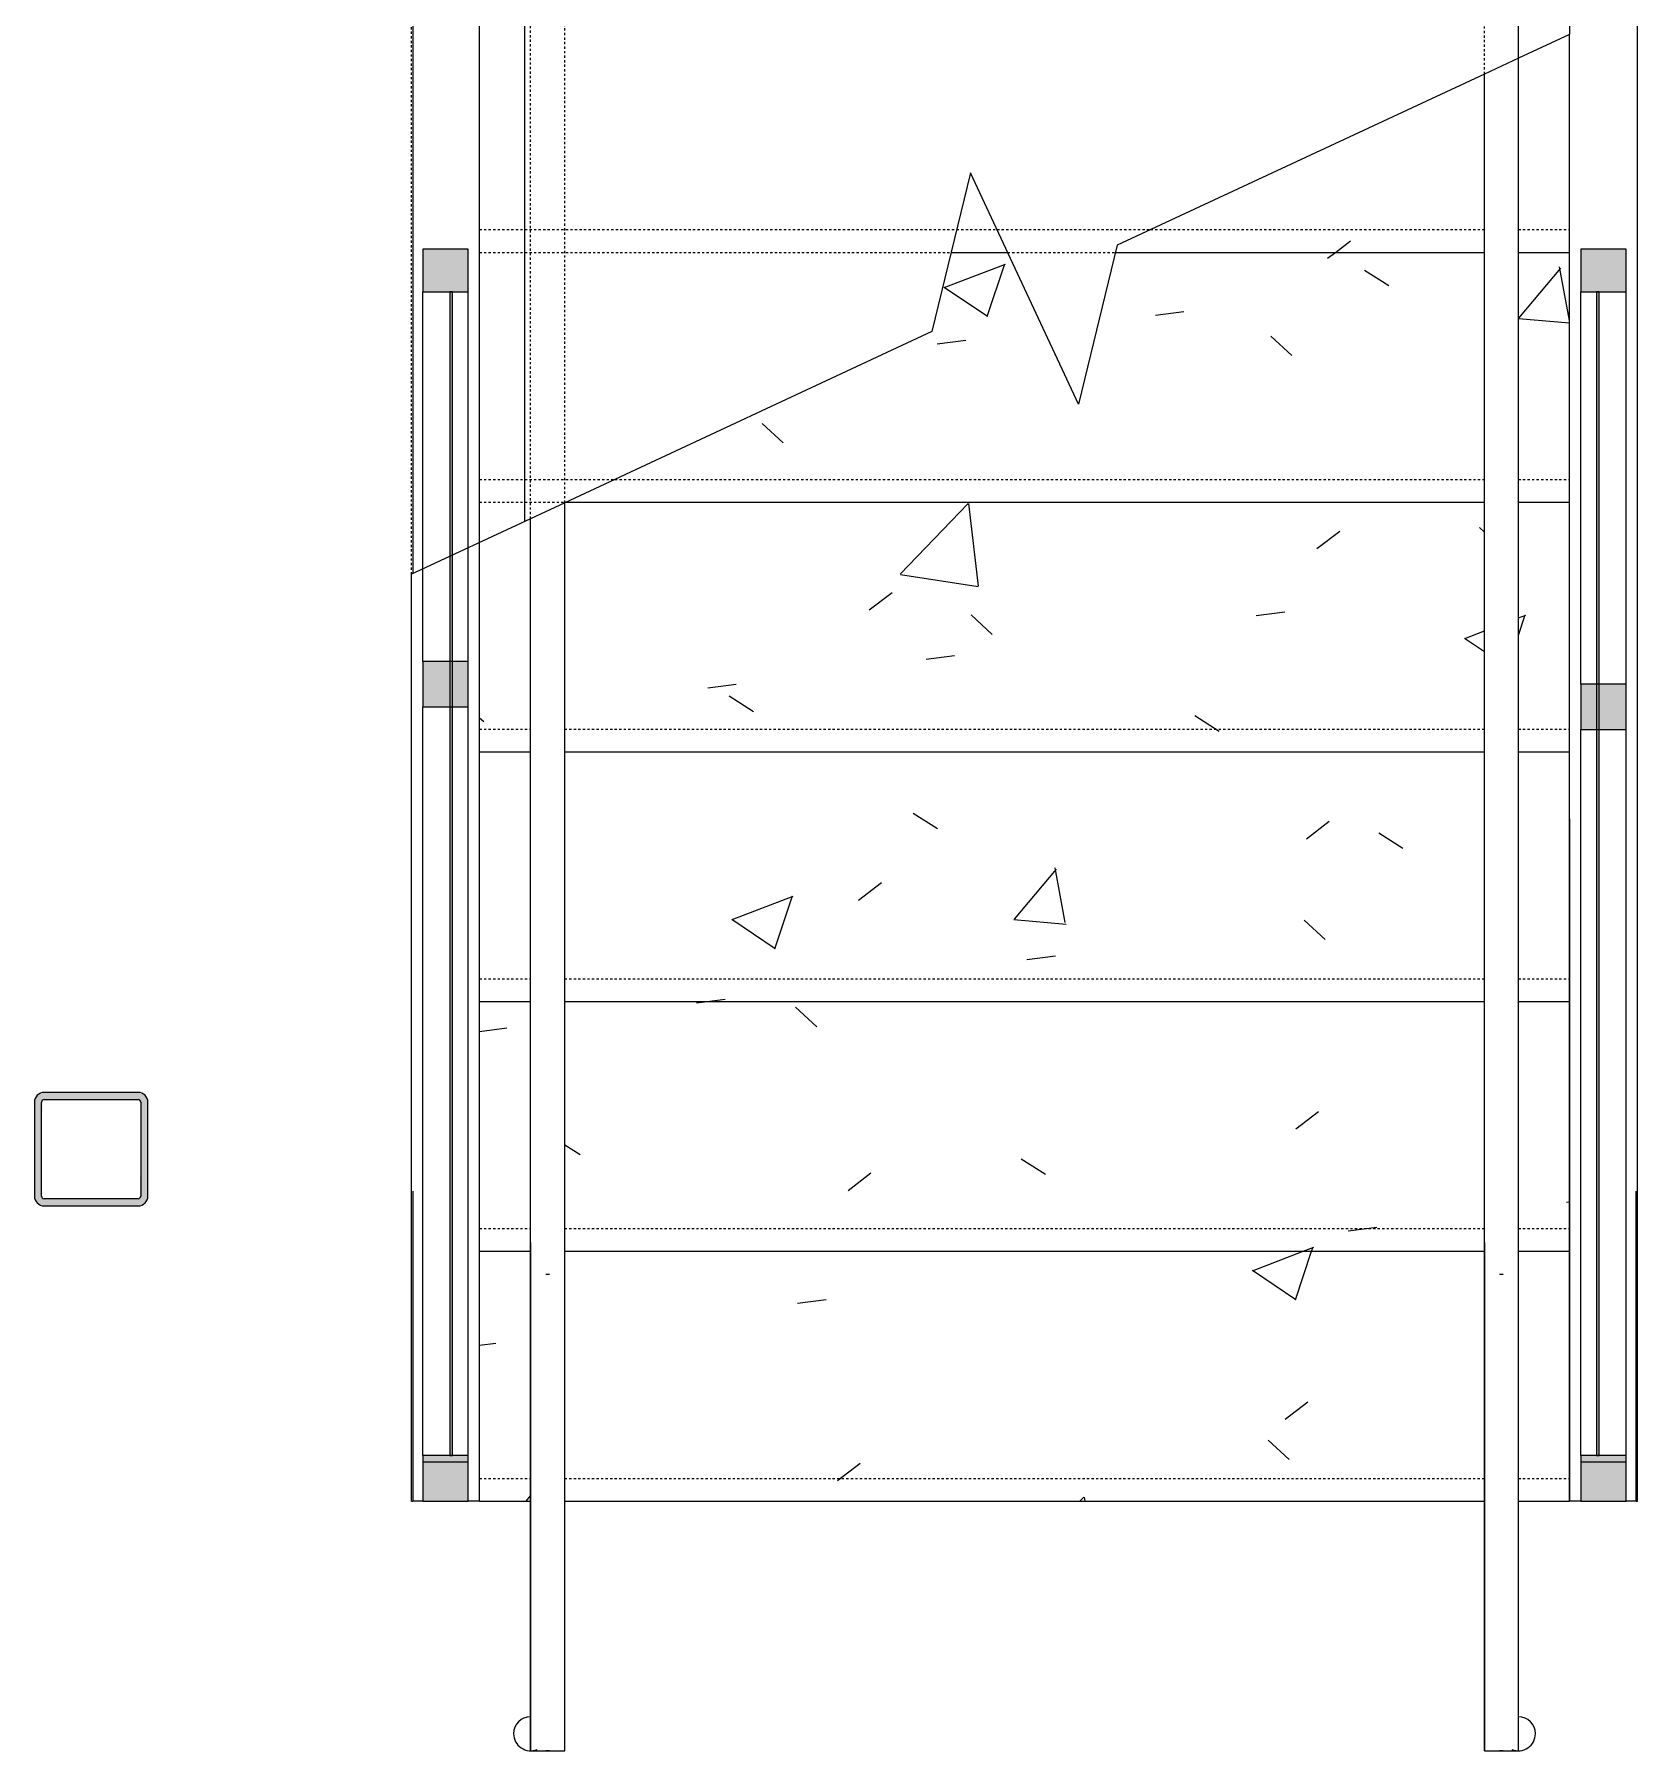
# Model space of a CAD drawing. Header units: inches. Extents: x -3803 to -1421, y -3454 to -210.
# Drawn here: x -2222.9 to -2152.3, y -3057.2 to -2981.5 of the extents above; entities that cross this region are included whole.
import ezdxf

# ---------------------------------------------------------------- set-up
doc = ezdxf.new("R2010")
doc.units = ezdxf.units.IN
doc.header["$MEASUREMENT"] = 0
doc.linetypes.add('Overhead 1_16_', pattern=[0.101562, 0.0625, -0.039062])
for name, color, linetype, lineweight in [('A-FLOR-HRAL', 11, 'Continuous', 13), ('A-GLAZ-CURT', 52, 'Continuous', 13), ('A-GLAZ-CWMG', 51, 'Continuous', 13), ('A-WALL', 113, 'Continuous', 13), ('A-WALL-PATT', 111, 'Continuous', 13), ('I-WALL', 2, 'Continuous', 13), ('S-BEAM', 12, 'Continuous', 13), ('S-COLS', 52, 'Continuous', 13), ('S-STRS', 31, 'Continuous', 13), ('S-STRS-MBND', 31, 'Continuous', 13)]:
    doc.layers.add(name, color=color, linetype=linetype, lineweight=lineweight)
pattern_1 = [(50, (0, 0), (27.5427, -2.40992), [2.88, -31.68]), (355, (0, 0), (-5.32784, 28.88427), [2.304, -25.344]), (100.451, (2.295, -0.2), (22.21532, 26.47393), [2.448, -26.924]), (46.184, (0, 7.68), (40.98187, -6.35642), [4.32, -47.52]), (96.636, (3.415, 7.15), (35.89075, 37.4062), [3.671, -40.386]), (351.184, (0, 7.68), (35.89097, 37.4062), [3.456, -38.016]), (21, (3.84, 5.76), (22.92104, -15.46073), [2.88, -31.68]), (326, (3.84, 5.76), (9.34353, 27.84574), [2.304, -25.344]), (71.451, (5.75, 4.472), (32.26477, 12.38442), [2.448, -26.924]), (37.5, (0, 0), (0.466855, 12.782707), [1.267, -23.77, 1.267, -24.461, -25.44]), (37.5, (0, 0), (0.466855, 12.782707), [-50.765, 1.267, -24.173]), (7.5, (0, 0), (10.10159, 15.14509), [1.267, -13.402, 1.267, -23.194, -9.696]), (7.5, (0, 0), (10.10159, 15.14509), [-39.13, 1.267, -8.429]), (327.5, (-8.563, 0), (20.49916, -0.86578), [1.267, -8.333, 1.267, -28.685, -39.744]), (327.5, (-8.563, 0), (20.49916, -0.86578), [-39.552, 1.267, -38.477]), (317.5, (-12.403, 0), (22.39478, 3.84429), [1.267, -11.213, 1.267, -18.624, -28.224]), (317.5, (-12.403, 0), (22.39478, 3.84429), [-32.371, 1.267, -26.957])]

# ---------------------------------------------------------------- blocks, each defined once
blk = doc.blocks.new('_STL - Framing - C Shape - 2017v1 - C12x20_1-1864005-DIMENSION PLAN - LEVEL 2 _579_ - 2__ - CAD')
at = {"layer": 'S-BEAM', "color": 9}
for p, q in [((-2152.352, -2969.556), (-2153.292, -2969.556)), ((-2152.352, -2969.592), (-2152.352, -2969.556)), ((-2152.352, -2975.963), (-2152.352, -2969.592)), ((-2153.292, -2969.789), (-2152.562, -2969.724)), ((-2155.292, -2970.678), (-2155.292, -2975.963)), ((-2155.01, -2975.35), (-2155.01, -2970.678)), ((-2152.562, -2975.795), (-2154.592, -2975.614)), ((-2155.292, -2975.963), (-2152.352, -2975.963)), ((-2155.292, -2975.963), (-2155.292, -2981.54)), ((-2152.352, -2975.963), (-2152.352, -2975.927)), ((-2152.352, -2980.169), (-2152.352, -2975.963)), ((-2155.292, -3016.087), (-2155.292, -3046.141)), ((-2152.352, -3046.141), (-2152.352, -3032.493)), ((-2154.792, -3046.141), (-2155.292, -3046.141)), ((-2152.352, -3046.141), (-2152.792, -3046.141))]:
    blk.add_line(p, q, dxfattribs=at)
for centre, major_axis, start_param, end_param in [((-2152.603, -2969.592), (0.251, 0), 4.877538, 6.283185), ((-2154.509, -2975.35), (0.501, 0), 3.141593, 4.54724), ((-2152.603, -2975.927), (0.251, 0), 0, 1.405647)]:
    blk.add_ellipse(centre, major_axis=major_axis, ratio=0.533903, start_param=start_param, end_param=end_param, dxfattribs=at)
blk = doc.blocks.new('_STL - Framing - C Shape - 2017v1 - C12x20_1-1864022-DIMENSION PLAN - LEVEL 2 _579_ - 2__ - CAD')
at = {"layer": 'S-BEAM', "color": 9}
for p, q in [((-2206.232, -2970.008), (-2206.232, -2975.963)), ((-2203.574, -2971.863), (-2203.574, -2975.35)), ((-2203.292, -2975.963), (-2203.292, -2971.863)), ((-2203.993, -2975.614), (-2206.023, -2975.795)), ((-2206.232, -2975.927), (-2206.232, -2975.963)), ((-2206.232, -2975.963), (-2203.292, -2975.963)), ((-2206.232, -2975.963), (-2206.232, -3005.293)), ((-2203.292, -3003.922), (-2203.292, -2975.963)), ((-2203.292, -3046.141), (-2203.292, -3016.087)), ((-2206.232, -3032.493), (-2206.232, -3046.141)), ((-2205.792, -3046.141), (-2206.232, -3046.141)), ((-2203.292, -3046.141), (-2203.792, -3046.141))]:
    blk.add_line(p, q, dxfattribs=at)
for centre, major_axis, start_param, end_param in [((-2204.075, -2975.35), (0.501, 0), 4.877538, 6.283185), ((-2205.982, -2975.927), (0.251, 0), 1.735945, 3.141593)]:
    blk.add_ellipse(centre, major_axis=major_axis, ratio=0.533903, start_param=start_param, end_param=end_param, dxfattribs=at)
blk = doc.blocks.new('15830016-STRUCT_MARTINEZ-MOORE_CENTRAL_v2018_rvt-1-DIMENSION PLAN - LEVEL 2 _579_ - 2__ - CAD')
at = {"layer": 'S-COLS', "lineweight": 5}
h = blk.add_hatch(color=50, dxfattribs=at)
h.paths.add_polyline_path([(-2222.46, -3033.141), (-2218.33, -3033.141), (-2218.023, -3033.013), (-2217.895, -3032.706), (-2217.895, -3028.576), (-2218.023, -3028.268), (-2218.33, -3028.141), (-2222.46, -3028.141), (-2222.768, -3028.268), (-2222.895, -3028.576), (-2222.895, -3032.706), (-2222.768, -3033.013)], flags=0)
h.paths.add_polyline_path([(-2218.33, -3032.828), (-2222.547, -3032.792), (-2222.583, -3032.706), (-2222.547, -3028.489), (-2222.46, -3028.453), (-2218.244, -3028.489), (-2218.208, -3028.576), (-2218.244, -3032.792)], flags=0)
at = {"layer": 'S-COLS', "color": 253, "lineweight": 25}
for p, q in [((-2222.895, -3028.576), (-2222.895, -3032.706)), ((-2222.583, -3032.706), (-2222.583, -3028.576)), ((-2218.33, -3028.141), (-2222.46, -3028.141)), ((-2222.46, -3028.453), (-2218.33, -3028.453)), ((-2218.208, -3028.576), (-2218.208, -3032.706)), ((-2217.895, -3032.706), (-2217.895, -3028.576)), ((-2218.33, -3032.828), (-2222.46, -3032.828)), ((-2222.46, -3033.141), (-2218.33, -3033.141))]:
    blk.add_line(p, q, dxfattribs=at)
for centre, radius, start, end in [((-2222.46, -3028.576), 0.435, 90, 180), ((-2222.46, -3028.576), 0.122, 90, 180), ((-2218.33, -3028.576), 0.435, 0, 90), ((-2218.33, -3028.576), 0.122, 0, 90), ((-2222.46, -3032.706), 0.435, 180, 270), ((-2222.46, -3032.706), 0.122, 180, 270), ((-2218.33, -3032.706), 0.435, 270, 0), ((-2218.33, -3032.706), 0.122, 270, 0)]:
    blk.add_arc(centre, radius, start, end, dxfattribs=at)
at = {"color": 250, "lineweight": 13}
for name in ['_STL - Framing - C Shape - 2017v1 - C12x20_1-1864005-DIMENSION PLAN - LEVEL 2 _579_ - 2__ - CAD', '_STL - Framing - C Shape - 2017v1 - C12x20_1-1864022-DIMENSION PLAN - LEVEL 2 _579_ - 2__ - CAD']:
    blk.add_blockref(name, (0, 0), dxfattribs=at)
blk = doc.blocks.new('System Panel - Perforated Metal 4-387091-DIMENSION PLAN - LEVEL 2 _579_ - 2__ - CAD')
at = {"layer": 'A-GLAZ-CURT', "lineweight": 9}
blk.add_hatch(color=90, dxfattribs=at).paths.add_polyline_path([(61.75, 0.812), (10.487, 0.812), (10.487, 0.687), (61.75, 0.687)], flags=0)
at = {"layer": 'A-GLAZ-CURT', "lineweight": 20}
for p, q in [((61.75, 0.812), (10.487, 0.812)), ((10.487, 0.812), (10.487, 0.687)), ((61.75, 0.687), (61.75, 0.812)), ((10.487, 0.687), (61.75, 0.687))]:
    blk.add_line(p, q, dxfattribs=at)
blk = doc.blocks.new('Rectangular Mullion - 1_ H Guardrail Cap _mesh_-387093-DIMENSION PLAN - LEVEL 2 _579_ - 2__ - CAD')
at = {"layer": 'A-GLAZ-CWMG', "lineweight": 9}
blk.add_hatch(color=90, dxfattribs=at).paths.add_polyline_path([(-2152.792, -2992.878), (-2152.792, -2991.005), (-2154.792, -2991.005), (-2154.792, -2992.878)], flags=0)
at = {"layer": 'A-GLAZ-CWMG', "lineweight": 20}
for p, q in [((-2154.792, -2991.005), (-2154.792, -2992.878)), ((-2152.792, -2991.005), (-2154.792, -2991.005)), ((-2152.792, -2992.878), (-2152.792, -2991.005)), ((-2154.792, -2992.878), (-2152.792, -2992.878))]:
    blk.add_line(p, q, dxfattribs=at)
at = {"layer": 'A-GLAZ-CWMG', "lineweight": 9}
for p, q in [((-2154.792, -3010.161), (-2154.792, -2992.878)), ((-2152.792, -3010.161), (-2152.792, -2992.878)), ((-2154.792, -3044.141), (-2154.792, -3012.161)), ((-2152.792, -3044.141), (-2152.792, -3012.161))]:
    blk.add_line(p, q, dxfattribs=at)
blk = doc.blocks.new('Rectangular Mullion - Tube 2x2-387094-DIMENSION PLAN - LEVEL 2 _579_ - 2__ - CAD')
at = {"layer": 'A-GLAZ-CWMG', "lineweight": 9}
blk.add_hatch(color=90, dxfattribs=at).paths.add_polyline_path([(0, -2), (-1.719, -2), (-1.719, 0), (0, 0)], flags=0)
at = {"layer": 'A-GLAZ-CWMG', "lineweight": 20}
for p, q in [((-1.719, -2), (-1.719, 0)), ((-1.719, 0), (0, 0)), ((0, 0), (0, -2)), ((0, -2), (-1.719, -2))]:
    blk.add_line(p, q, dxfattribs=at)
blk = doc.blocks.new('System Panel - Perforated Metal 4-387100-DIMENSION PLAN - LEVEL 2 _579_ - 2__ - CAD')
at = {"layer": 'A-GLAZ-CURT', "lineweight": 9}
blk.add_hatch(color=90, dxfattribs=at).paths.add_polyline_path([(34.98, -0.688), (-16.283, -0.688), (-16.283, -0.813), (34.98, -0.813)], flags=0)
at = {"layer": 'A-GLAZ-CURT', "lineweight": 20}
for p, q in [((34.98, -0.688), (-16.283, -0.688)), ((-16.283, -0.688), (-16.283, -0.813)), ((34.98, -0.813), (34.98, -0.688)), ((-16.283, -0.813), (34.98, -0.813))]:
    blk.add_line(p, q, dxfattribs=at)
blk = doc.blocks.new('Rectangular Mullion - 1_ H Guardrail Cap _mesh_-387102-DIMENSION PLAN - LEVEL 2 _579_ - 2__ - CAD')
at = {"layer": 'A-GLAZ-CWMG', "lineweight": 9}
blk.add_hatch(color=90, dxfattribs=at).paths.add_polyline_path([(-2203.792, -2992.878), (-2203.792, -2991.005), (-2205.792, -2991.005), (-2205.792, -2992.878)], flags=0)
at = {"layer": 'A-GLAZ-CWMG', "lineweight": 20}
for p, q in [((-2205.792, -2991.005), (-2205.792, -2992.878)), ((-2203.792, -2991.005), (-2205.792, -2991.005)), ((-2203.792, -2992.878), (-2203.792, -2991.005)), ((-2205.792, -2992.878), (-2203.792, -2992.878))]:
    blk.add_line(p, q, dxfattribs=at)
at = {"layer": 'A-GLAZ-CWMG', "lineweight": 9}
for p, q in [((-2205.792, -3009.161), (-2205.792, -2992.878)), ((-2203.792, -3009.161), (-2203.792, -2992.878)), ((-2205.792, -3044.141), (-2205.792, -3011.161)), ((-2203.792, -3044.141), (-2203.792, -3011.161))]:
    blk.add_line(p, q, dxfattribs=at)
blk = doc.blocks.new('Rectangular Mullion - Tube 2x2-387103-DIMENSION PLAN - LEVEL 2 _579_ - 2__ - CAD')
at = {"layer": 'A-GLAZ-CWMG', "lineweight": 9}
blk.add_hatch(color=90, dxfattribs=at).paths.add_polyline_path([(0, 0), (-1.719, 0), (-1.719, 2), (0, 2)], flags=0)
at = {"layer": 'A-GLAZ-CWMG', "lineweight": 20}
for p, q in [((-1.719, 0), (-1.719, 2)), ((-1.719, 2), (0, 2)), ((0, 2), (0, 0)), ((0, 0), (-1.719, 0))]:
    blk.add_line(p, q, dxfattribs=at)
blk = doc.blocks.new('Walls 71 - Walls 33-550754-DIMENSION PLAN - LEVEL 2 _579_ - 2__ - CAD')
at = {"layer": 'A-WALL-PATT', "lineweight": 20}
for points in [[(-2203.792, -3011.161), (-2203.792, -3009.161), (-2205.792, -3009.161), (-2205.792, -3011.161)], [(-2203.792, -3046.141), (-2203.792, -3044.141), (-2205.792, -3044.141), (-2205.792, -3046.141)]]:
    blk.add_hatch(color=10, dxfattribs=at).paths.add_polyline_path(points, flags=0)
at = {"layer": 'A-WALL', "lineweight": 20}
for p, q in [((-2203.792, -3009.161), (-2205.792, -3009.161)), ((-2205.792, -3009.161), (-2205.792, -3011.161)), ((-2203.792, -3011.161), (-2203.792, -3009.161)), ((-2205.792, -3011.161), (-2203.792, -3011.161)), ((-2203.792, -3044.141), (-2205.792, -3044.141)), ((-2205.792, -3044.141), (-2205.792, -3046.141)), ((-2203.792, -3046.141), (-2203.792, -3044.141)), ((-2205.792, -3046.141), (-2203.792, -3046.141))]:
    blk.add_line(p, q, dxfattribs=at)
blk = doc.blocks.new('Walls 72 - Walls 33-550798-DIMENSION PLAN - LEVEL 2 _579_ - 2__ - CAD')
at = {"layer": 'A-WALL-PATT', "lineweight": 20}
for points in [[(-2154.792, -3012.161), (-2152.792, -3012.161), (-2152.792, -3010.161), (-2154.792, -3010.161)], [(-2154.792, -3046.141), (-2152.792, -3046.141), (-2152.792, -3044.141), (-2154.792, -3044.141)]]:
    blk.add_hatch(color=10, dxfattribs=at).paths.add_polyline_path(points, flags=0)
at = {"layer": 'A-WALL', "lineweight": 20}
for p, q in [((-2154.792, -3010.161), (-2154.792, -3012.161)), ((-2152.792, -3010.161), (-2154.792, -3010.161)), ((-2152.792, -3012.161), (-2152.792, -3010.161)), ((-2154.792, -3012.161), (-2152.792, -3012.161)), ((-2154.792, -3044.141), (-2154.792, -3046.141)), ((-2152.792, -3044.141), (-2154.792, -3044.141)), ((-2152.792, -3046.141), (-2152.792, -3044.141)), ((-2154.792, -3046.141), (-2152.792, -3046.141))]:
    blk.add_line(p, q, dxfattribs=at)
blk = doc.blocks.new('Handrail Type - Handrail_Internal_-551394-DIMENSION PLAN - LEVEL 2 _579_ - 2__ - CAD')
at = {"layer": 'A-FLOR-HRAL', "lineweight": 9}
blk.add_hatch(color=90, dxfattribs=at).paths.add_polyline_path([(-2158.214, -3036.154), (-2158.185, -3036.143), (-2158.371, -3036.154)], flags=0)
for p, q in [((-2159.042, -3034.757), (-2159.042, -3045.74)), ((-2157.542, -3045.74), (-2157.542, -3034.757)), ((-2158.371, -3036.154), (-2158.214, -3036.154)), ((-2159.042, -3045.74), (-2159.042, -3057.141)), ((-2157.542, -3057.141), (-2157.542, -3045.74))]:
    blk.add_line(p, q, dxfattribs=at)
at = {"layer": 'A-FLOR-HRAL', "lineweight": 9, "flags": 128}
blk.add_lwpolyline([(-2158.215, -3057.141), (-2158.292, -3057.141), (-2158.37, -3057.141)], dxfattribs=at)
blk = doc.blocks.new('Handrail Type - Handrail_Internal_-V32-DIMENSION PLAN - LEVEL 2 _579_ - 2__ - CAD')
at = {"layer": 'A-FLOR-HRAL', "linetype": 'Overhead 1_16_', "lineweight": 9}
for p, q in [((-2159.042, -2983.288), (-2159.042, -2980.141)), ((-2157.542, -2982.589), (-2157.542, -2980.141))]:
    blk.add_line(p, q, dxfattribs=at)
at = {"layer": 'A-FLOR-HRAL', "lineweight": 9}
for p, q in [((-2157.542, -2982.589), (-2159.042, -2983.288)), ((-2157.542, -3046.141), (-2157.542, -2982.589)), ((-2159.042, -3046.141), (-2159.042, -2983.288)), ((-2159.042, -3057.141), (-2159.042, -3046.141)), ((-2157.542, -3057.095), (-2157.542, -3046.141)), ((-2159.042, -3057.141), (-2157.542, -3057.141))]:
    blk.add_line(p, q, dxfattribs=at)
blk = doc.blocks.new('Walls 73 - Walls 39-551420-DIMENSION PLAN - LEVEL 2 _579_ - 2__ - CAD')
at = {"layer": 'A-WALL', "lineweight": 20}
for centre, start, end in [((-2201.042, -3056.391), 90, 180), ((-2157.542, -3056.391), 0, 90), ((-2201.042, -3056.391), 180, 292.784), ((-2157.542, -3056.391), 247.216, 0)]:
    blk.add_arc(centre, 0.75, start, end, dxfattribs=at)
blk = doc.blocks.new('Handrail Type - Handrail_Internal_-1857076-DIMENSION PLAN - LEVEL 2 _579_ - 2__ - CAD')
at = {"layer": 'A-FLOR-HRAL', "lineweight": 9}
blk.add_hatch(color=90, dxfattribs=at).paths.add_polyline_path([(-2200.214, -3036.154), (-2200.271, -3036.143), (-2200.371, -3036.154)], flags=0)
for p, q in [((-2201.042, -3034.757), (-2201.042, -3045.74)), ((-2199.542, -3045.74), (-2199.542, -3034.757)), ((-2200.371, -3036.154), (-2200.214, -3036.154)), ((-2201.042, -3045.74), (-2201.042, -3057.141)), ((-2199.542, -3057.141), (-2199.542, -3045.74))]:
    blk.add_line(p, q, dxfattribs=at)
at = {"layer": 'A-FLOR-HRAL', "lineweight": 9, "flags": 128}
blk.add_lwpolyline([(-2200.215, -3057.141), (-2200.292, -3057.141), (-2200.37, -3057.141)], dxfattribs=at)
blk = doc.blocks.new('Handrail Type - Handrail_Internal_-V53-DIMENSION PLAN - LEVEL 2 _579_ - 2__ - CAD')
at = {"layer": 'A-FLOR-HRAL', "linetype": 'Overhead 1_16_', "lineweight": 9}
for p, q in [((-2201.042, -3002.873), (-2201.042, -2980.141)), ((-2199.542, -3002.174), (-2199.542, -2980.141))]:
    blk.add_line(p, q, dxfattribs=at)
at = {"layer": 'A-FLOR-HRAL', "lineweight": 9}
for p, q in [((-2199.542, -3002.174), (-2201.042, -3002.873)), ((-2201.042, -3057.095), (-2201.042, -3002.873)), ((-2199.542, -3057.141), (-2199.542, -3002.174)), ((-2201.042, -3057.141), (-2199.542, -3057.141))]:
    blk.add_line(p, q, dxfattribs=at)

msp = doc.modelspace()

# ---------------------------------------------------------------- hatches: boundary and pattern name
at = {"layer": 'S-STRS', "lineweight": 9}
h = msp.add_hatch(dxfattribs=at)
h.set_pattern_fill('FP_1', color=256, style=0, pattern_type=2)
h.set_pattern_definition(pattern_1)
h.paths.add_polyline_path([(-2155.292, -2991.141), (-2155.292, -2981.54), (-2157.542, -2982.589), (-2157.542, -2991.141)], flags=0)
h.paths.add_polyline_path([(-2182.522, -2991.141), (-2180.034, -2991.141), (-2181.67, -2987.633)], flags=0)
h.paths.add_polyline_path([(-2159.042, -2991.141), (-2159.042, -2983.288), (-2175.214, -2990.829), (-2175.29, -2991.141), (-2172.86, -2991.141)], flags=0)
h = msp.add_hatch(dxfattribs=at)
h.set_pattern_fill('FP_1', color=256, style=0, pattern_type=2)
h.set_pattern_definition(pattern_1)
h.paths.add_polyline_path([(-2155.292, -3002.141), (-2155.292, -2991.141), (-2157.542, -2991.141), (-2157.542, -3002.141)], flags=0)
h.paths.add_polyline_path([(-2193.219, -3002.141), (-2159.042, -3002.141), (-2159.042, -2991.141), (-2175.29, -2991.141), (-2176.915, -2997.829), (-2180.034, -2991.141), (-2182.522, -2991.141), (-2183.371, -2994.633), (-2199.471, -3002.141)], flags=0)
h = msp.add_hatch(dxfattribs=at)
h.set_pattern_fill('FP_1', color=256, style=0, pattern_type=2)
h.set_pattern_definition(pattern_1)
h.paths.add_polyline_path([(-2201.042, -3013.141), (-2201.042, -3002.873), (-2203.292, -3003.922), (-2203.292, -3013.141)], flags=0)
h.paths.add_polyline_path([(-2199.542, -3013.141), (-2159.042, -3013.141), (-2159.042, -3002.141), (-2199.542, -3002.174), (-2199.542, -3003.922)], flags=0)
h.paths.add_polyline_path([(-2157.542, -3013.141), (-2155.292, -3013.141), (-2155.292, -3002.141), (-2157.542, -3002.141), (-2157.542, -3012.58)], flags=0)
h = msp.add_hatch(dxfattribs=at)
h.set_pattern_fill('FP_1', color=256, style=0, pattern_type=2)
h.set_pattern_definition(pattern_1)
h.paths.add_polyline_path([(-2157.542, -3024.141), (-2155.292, -3024.141), (-2155.292, -3013.141), (-2157.542, -3013.141)], flags=0)
h.paths.add_polyline_path([(-2203.292, -3024.141), (-2201.042, -3024.141), (-2201.042, -3013.141), (-2203.292, -3013.141)], flags=0)
h.paths.add_polyline_path([(-2159.042, -3024.141), (-2159.042, -3013.141), (-2199.542, -3013.141), (-2199.542, -3024.141), (-2172.86, -3024.141)], flags=0)
h = msp.add_hatch(dxfattribs=at)
h.set_pattern_fill('FP_1', color=256, style=0, pattern_type=2)
h.set_pattern_definition(pattern_1)
h.paths.add_polyline_path([(-2157.542, -3035.141), (-2155.292, -3035.141), (-2155.292, -3024.141), (-2157.542, -3024.141), (-2157.542, -3035.049)], flags=0)
h.paths.add_polyline_path([(-2203.292, -3035.141), (-2201.042, -3035.141), (-2201.042, -3024.141), (-2203.292, -3024.141), (-2203.292, -3035.049)], flags=0)
h.paths.add_polyline_path([(-2199.542, -3035.141), (-2159.042, -3035.141), (-2159.042, -3024.141), (-2199.542, -3024.141), (-2199.542, -3035.049)], flags=0)
h = msp.add_hatch(dxfattribs=at)
h.set_pattern_fill('FP_1', color=256, style=0, pattern_type=2)
h.set_pattern_definition(pattern_1)
h.paths.add_polyline_path([(-2193.219, -3046.141), (-2159.042, -3046.141), (-2159.042, -3035.141), (-2199.542, -3035.141), (-2199.542, -3046.141)], flags=0)
h.paths.add_polyline_path([(-2155.292, -3046.141), (-2155.292, -3035.141), (-2157.542, -3035.141), (-2157.542, -3046.141)], flags=0)
h.paths.add_polyline_path([(-2203.292, -3046.141), (-2201.042, -3046.141), (-2201.042, -3035.141), (-2203.292, -3035.141), (-2203.292, -3045.844)], flags=0)

# ---------------------------------------------------------------- linework, layer by layer
at = {"layer": 'I-WALL', "lineweight": 20}
for p, q in [((-2201.317, -2970.008), (-2201.317, -3003.001)), ((-2157.542, -2982.589), (-2157.542, -2970.008))]:
    msp.add_line(p, q, dxfattribs=at)
at = {"layer": 'S-STRS', "lineweight": 9}
for p, q in [((-2152.292, -3046.141), (-2152.292, -2980.141)), ((-2155.292, -2991.141), (-2155.292, -2981.54)), ((-2182.522, -2991.141), (-2180.034, -2991.141)), ((-2175.29, -2991.141), (-2159.042, -2991.141)), ((-2157.542, -2991.141), (-2155.292, -2991.141)), ((-2155.292, -3002.141), (-2155.292, -2991.141)), ((-2199.471, -3002.141), (-2159.042, -3002.141)), ((-2157.542, -3002.141), (-2155.292, -3002.141)), ((-2155.292, -3013.141), (-2155.292, -3002.141)), ((-2203.292, -3013.141), (-2203.292, -3003.922)), ((-2206.292, -3046.141), (-2206.292, -3005.321)), ((-2203.292, -3024.141), (-2203.292, -3013.141)), ((-2203.292, -3013.141), (-2201.042, -3013.141)), ((-2199.542, -3013.141), (-2159.042, -3013.141)), ((-2157.542, -3013.141), (-2155.292, -3013.141)), ((-2155.292, -3024.141), (-2155.292, -3013.141)), ((-2203.292, -3035.141), (-2203.292, -3024.141)), ((-2203.292, -3024.141), (-2201.042, -3024.141)), ((-2199.542, -3024.141), (-2159.042, -3024.141)), ((-2157.542, -3024.141), (-2155.292, -3024.141)), ((-2155.292, -3035.141), (-2155.292, -3024.141)), ((-2203.292, -3046.141), (-2203.292, -3035.141)), ((-2203.292, -3035.141), (-2201.042, -3035.141)), ((-2199.542, -3035.141), (-2159.042, -3035.141)), ((-2157.542, -3035.141), (-2155.292, -3035.141)), ((-2155.292, -3046.141), (-2155.292, -3035.141)), ((-2206.292, -3046.141), (-2206.232, -3046.141)), ((-2203.292, -3046.141), (-2201.042, -3046.141)), ((-2199.542, -3046.141), (-2159.042, -3046.141)), ((-2157.542, -3046.141), (-2155.292, -3046.141)), ((-2152.352, -3046.141), (-2152.292, -3046.141))]:
    msp.add_line(p, q, dxfattribs=at)
at = {"layer": 'S-STRS', "linetype": 'Overhead 1_16_', "lineweight": 9}
for p, q in [((-2182.279, -2990.141), (-2180.5, -2990.141)), ((-2173.737, -2990.141), (-2159.042, -2990.141)), ((-2157.542, -2990.141), (-2155.292, -2990.141)), ((-2197.327, -3001.141), (-2159.042, -3001.141)), ((-2157.542, -3001.141), (-2155.292, -3001.141)), ((-2203.292, -3012.141), (-2201.042, -3012.141)), ((-2199.542, -3012.141), (-2159.042, -3012.141)), ((-2157.542, -3012.141), (-2155.292, -3012.141)), ((-2203.292, -3023.141), (-2201.042, -3023.141)), ((-2199.542, -3023.141), (-2159.042, -3023.141)), ((-2157.542, -3023.141), (-2155.292, -3023.141)), ((-2203.292, -3034.141), (-2201.042, -3034.141)), ((-2199.542, -3034.141), (-2159.042, -3034.141)), ((-2157.542, -3034.141), (-2155.292, -3034.141)), ((-2203.292, -3045.141), (-2201.042, -3045.141)), ((-2199.542, -3045.141), (-2159.042, -3045.141)), ((-2157.542, -3045.141), (-2155.292, -3045.141))]:
    msp.add_line(p, q, dxfattribs=at)
at = {"layer": 'S-STRS-MBND', "linetype": 'Overhead 1_16_', "lineweight": 9}
for p, q in [((-2206.292, -3005.321), (-2206.292, -2975.963)), ((-2203.292, -3003.922), (-2203.292, -2975.963)), ((-2203.292, -2990.141), (-2182.279, -2990.141)), ((-2180.5, -2990.141), (-2173.737, -2990.141)), ((-2203.292, -2991.141), (-2182.522, -2991.141)), ((-2180.034, -2991.141), (-2175.29, -2991.141)), ((-2203.292, -3001.141), (-2197.327, -3001.141)), ((-2203.292, -3002.141), (-2199.471, -3002.141))]:
    msp.add_line(p, q, dxfattribs=at)
at = {"layer": 'S-STRS-MBND', "lineweight": 9}
for p, q in [((-2155.292, -2981.54), (-2157.542, -2982.589)), ((-2159.042, -2983.288), (-2175.214, -2990.829)), ((-2181.67, -2987.633), (-2183.371, -2994.633)), ((-2176.915, -2997.829), (-2181.67, -2987.633)), ((-2175.214, -2990.829), (-2176.915, -2997.829)), ((-2183.371, -2994.633), (-2199.542, -3002.174)), ((-2201.042, -3002.873), (-2206.292, -3005.321))]:
    msp.add_line(p, q, dxfattribs=at)

# ---------------------------------------------------------------- block references
at = {"lineweight": 5}
msp.add_blockref('15830016-STRUCT_MARTINEZ-MOORE_CENTRAL_v2018_rvt-1-DIMENSION PLAN - LEVEL 2 _579_ - 2__ - CAD', (0, 0), dxfattribs=at)
at = {"layer": 'A-FLOR-HRAL', "lineweight": 9}
for name in ['Handrail Type - Handrail_Internal_-V32-DIMENSION PLAN - LEVEL 2 _579_ - 2__ - CAD', 'Handrail Type - Handrail_Internal_-V53-DIMENSION PLAN - LEVEL 2 _579_ - 2__ - CAD', 'Handrail Type - Handrail_Internal_-1857076-DIMENSION PLAN - LEVEL 2 _579_ - 2__ - CAD', 'Handrail Type - Handrail_Internal_-551394-DIMENSION PLAN - LEVEL 2 _579_ - 2__ - CAD']:
    msp.add_blockref(name, (0, 0), dxfattribs=at)
at = {"layer": 'A-GLAZ-CURT', "lineweight": 9, "rotation": 270}
for name, p in [('System Panel - Perforated Metal 4-387100-DIMENSION PLAN - LEVEL 2 _579_ - 2__ - CAD', (-2203.792, -3009.161)), ('System Panel - Perforated Metal 4-387091-DIMENSION PLAN - LEVEL 2 _579_ - 2__ - CAD', (-2154.792, -2982.391))]:
    msp.add_blockref(name, p, dxfattribs=at)
at = {"layer": 'A-GLAZ-CWMG', "lineweight": 9}
for name in ['Rectangular Mullion - 1_ H Guardrail Cap _mesh_-387102-DIMENSION PLAN - LEVEL 2 _579_ - 2__ - CAD', 'Rectangular Mullion - 1_ H Guardrail Cap _mesh_-387093-DIMENSION PLAN - LEVEL 2 _579_ - 2__ - CAD']:
    msp.add_blockref(name, (0, 0), dxfattribs=at)
at = {"layer": 'A-GLAZ-CWMG', "lineweight": 9, "extrusion": (0, 0, -1), "rotation": 270}
for name, p in [('Rectangular Mullion - Tube 2x2-387103-DIMENSION PLAN - LEVEL 2 _579_ - 2__ - CAD', (2203.792, -3046.141)), ('Rectangular Mullion - Tube 2x2-387094-DIMENSION PLAN - LEVEL 2 _579_ - 2__ - CAD', (2154.792, -3046.141))]:
    msp.add_blockref(name, p, dxfattribs=at)
at = {"layer": 'A-WALL', "lineweight": 20}
for name in ['Walls 71 - Walls 33-550754-DIMENSION PLAN - LEVEL 2 _579_ - 2__ - CAD', 'Walls 72 - Walls 33-550798-DIMENSION PLAN - LEVEL 2 _579_ - 2__ - CAD', 'Walls 73 - Walls 39-551420-DIMENSION PLAN - LEVEL 2 _579_ - 2__ - CAD']:
    msp.add_blockref(name, (0, 0), dxfattribs=at)

doc.saveas('drawing.dxf')
